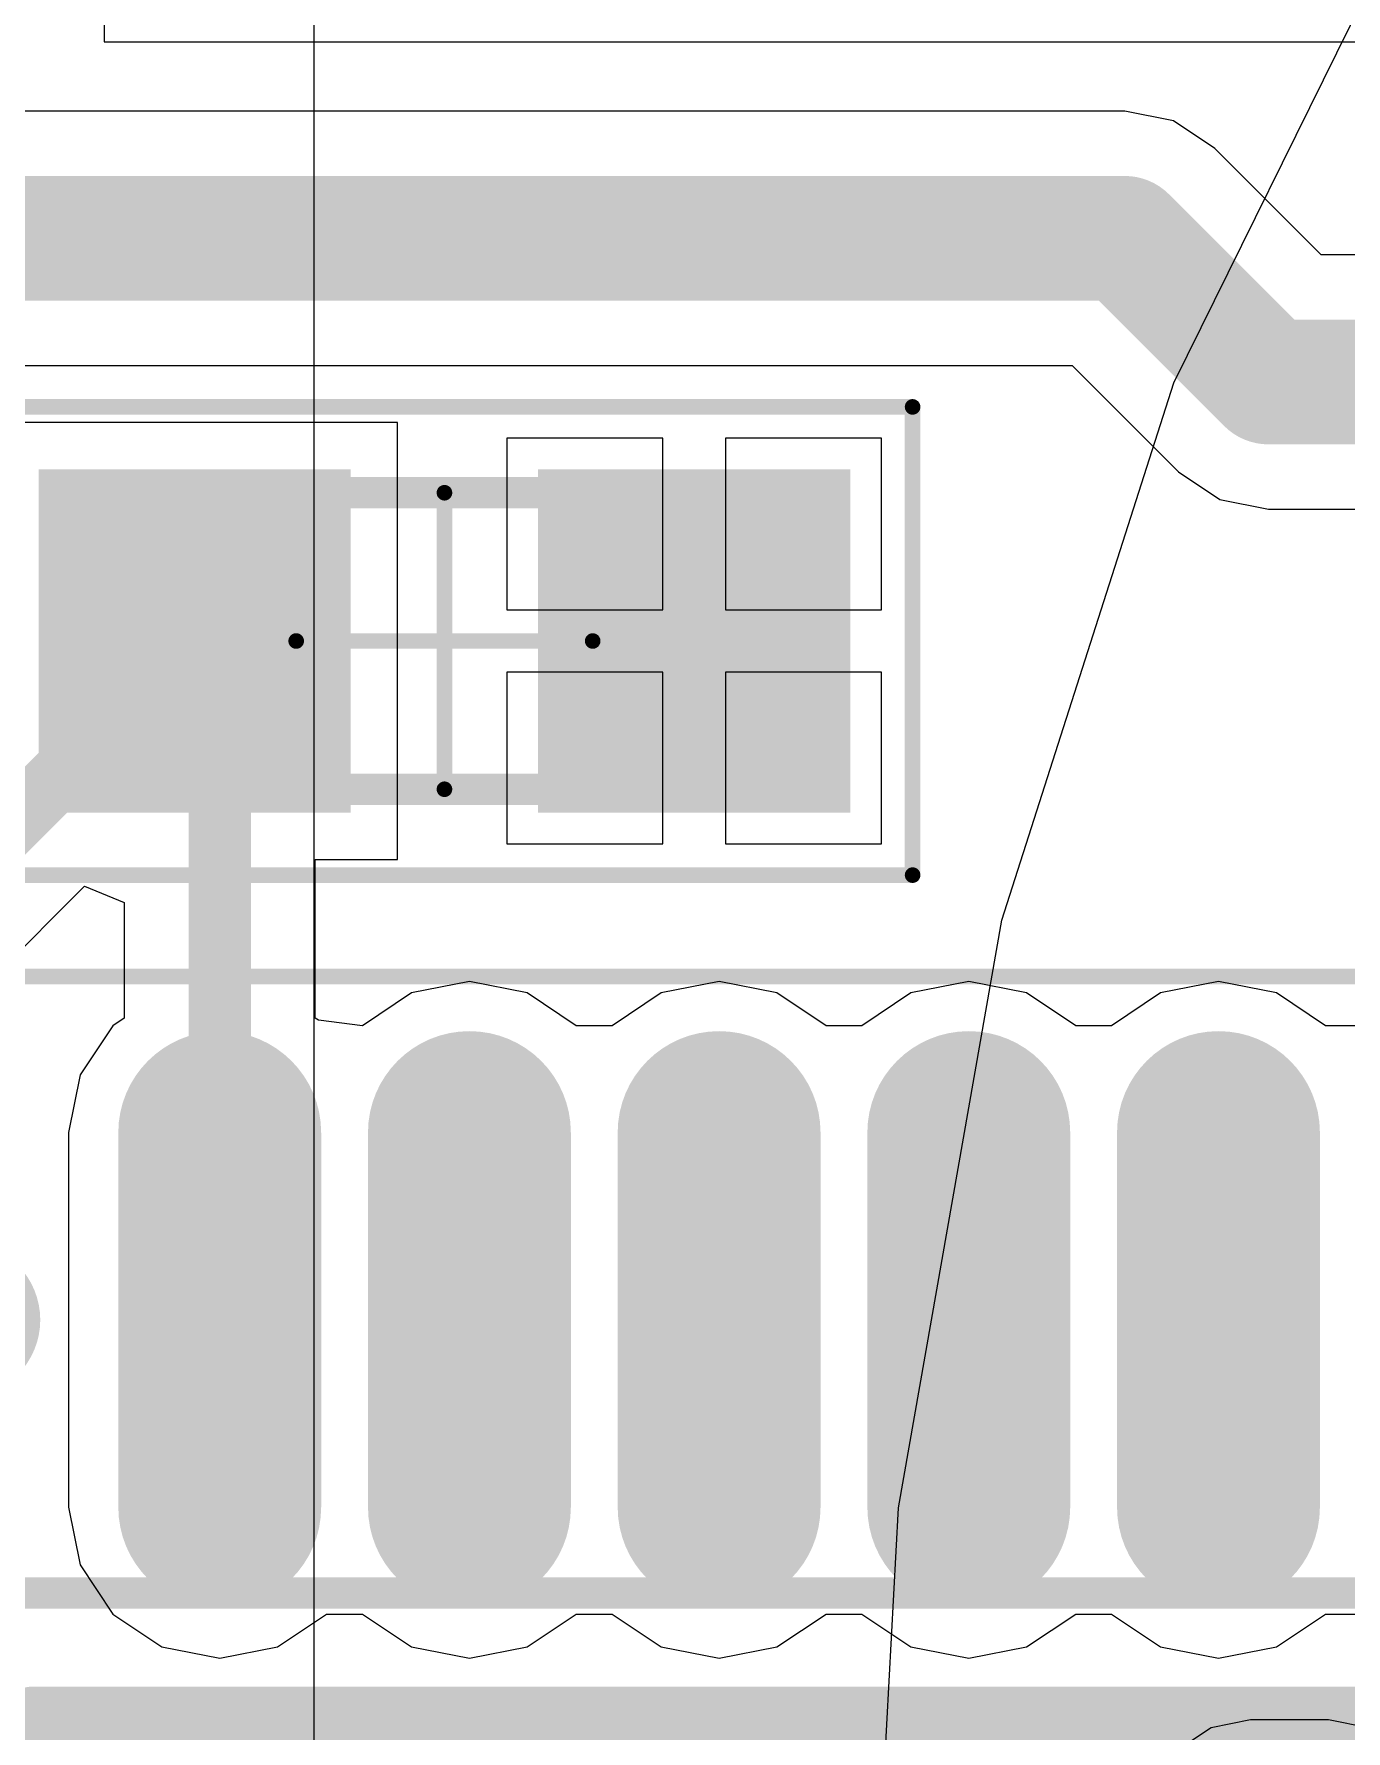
# Model space of a CAD drawing. Header units: inches. Extents: x -0.1 to 84.5, y -0.1 to 23.7.
# Drawn here: x 36.1 to 40.31, y 12.66 to 18.09 of the extents above; entities that cross this region are included whole.
import ezdxf

# ---------------------------------------------------------------- set-up
doc = ezdxf.new("R2010")
doc.units = ezdxf.units.IN
for name, color, linetype in [('Bottom 3D Body', 56, 'Continuous'), ('Bottom Courtyard', 56, 'Continuous'), ('Bottom Layer', 5, 'Continuous'), ('Bottom Overlay', 54, 'Continuous'), ('Bottom Paste', 16, 'Continuous'), ('Bottom Solder', 6, 'Continuous'), ('Top Layer', 1, 'Continuous'), ('Top Overlay', 2, 'Continuous')]:
    doc.layers.add(name, color=color, linetype=linetype)

# ---------------------------------------------------------------- blocks, each defined once
blk = doc.blocks.new('CAPC0603_1608_55_N_B_76')
at = {"layer": 'Bottom Layer'}
for points in [[(-0.35, 0.5), (-0.35, -0.5), (-1.25, -0.5), (-1.25, 0.5)], [(1.25, 0.5), (1.25, -0.5), (0.35, -0.5), (0.35, 0.5)]]:
    blk.add_hatch(color=5, dxfattribs=at).paths.add_polyline_path(points)
at = {"layer": 'Bottom Paste'}
for points in [[(-0.35, 0.5), (-0.35, -0.5), (-1.25, -0.5), (-1.25, 0.5)], [(1.25, 0.5), (1.25, -0.5), (0.35, -0.5), (0.35, 0.5)]]:
    blk.add_hatch(color=16, dxfattribs=at).paths.add_polyline_path(points)
at = {"layer": 'Bottom Solder'}
for points in [[(-0.3, 0.55), (-0.3, -0.55), (-1.3, -0.55), (-1.3, 0.55)], [(1.3, 0.55), (1.3, -0.55), (0.3, -0.55), (0.3, 0.55)]]:
    blk.add_hatch(color=6, dxfattribs=at).paths.add_polyline_path(points)
at = {"layer": 'Bottom 3D Body'}
for points in [[(-0.875, 0.475, 0.1, 0.1, 0), (-0.875, -0.475, 0.1, 0.1, 0)], [(0.875, 0.475, 0.1, 0.1, 0), (-0.875, 0.475, 0.1, 0.1, 0)], [(0.875, 0.475, 0.1, 0.1, 0), (0.875, -0.475, 0.1, 0.1, 0)], [(0.875, -0.475, 0.1, 0.1, 0), (-0.875, -0.475, 0.1, 0.1, 0)]]:
    blk.add_lwpolyline(points, format="xyseb", dxfattribs=at)
for points in [[(-0.9, 0.475, 0.05, 0.05, 1), (-0.85, 0.475, 0.05, 0.05, 1)], [(-0.9, 0.475, 0.05, 0.05, 1), (-0.85, 0.475, 0.05, 0.05, 1)], [(0.85, 0.475, 0.05, 0.05, 1), (0.9, 0.475, 0.05, 0.05, 1)], [(0.85, 0.475, 0.05, 0.05, 1), (0.9, 0.475, 0.05, 0.05, 1)], [(-0.9, -0.475, 0.05, 0.05, 1), (-0.85, -0.475, 0.05, 0.05, 1)], [(-0.9, -0.475, 0.05, 0.05, 1), (-0.85, -0.475, 0.05, 0.05, 1)], [(0.85, -0.475, 0.05, 0.05, 1), (0.9, -0.475, 0.05, 0.05, 1)], [(0.85, -0.475, 0.05, 0.05, 1), (0.9, -0.475, 0.05, 0.05, 1)]]:
    blk.add_lwpolyline(points, format="xyseb", close=True, dxfattribs=at)
at = {"layer": 'Bottom Courtyard'}
for points in [[(-1.5, 0.75, 0.05, 0.05, 0), (-1.5, -0.75, 0.05, 0.05, 0)], [(1.5, 0.75, 0.05, 0.05, 0), (-1.5, 0.75, 0.05, 0.05, 0)], [(1.5, 0.75, 0.05, 0.05, 0), (1.5, -0.75, 0.05, 0.05, 0)], [(0, 0.475, 0.05, 0.05, 0), (0, -0.475, 0.05, 0.05, 0)], [(0.475, 0, 0.05, 0.05, 0), (-0.475, 0, 0.05, 0.05, 0)], [(1.5, -0.75, 0.05, 0.05, 0), (-1.5, -0.75, 0.05, 0.05, 0)]]:
    blk.add_lwpolyline(points, format="xyseb", dxfattribs=at)
for points in [[(-1.5125, 0.75, 0.025, 0.025, 1), (-1.4875, 0.75, 0.025, 0.025, 1)], [(-1.5125, 0.75, 0.025, 0.025, 1), (-1.4875, 0.75, 0.025, 0.025, 1)], [(1.4875, 0.75, 0.025, 0.025, 1), (1.5125, 0.75, 0.025, 0.025, 1)], [(1.4875, 0.75, 0.025, 0.025, 1), (1.5125, 0.75, 0.025, 0.025, 1)], [(-0.0125, 0.475, 0.025, 0.025, 1), (0.0125, 0.475, 0.025, 0.025, 1)], [(-0.4875, 0, 0.025, 0.025, 1), (-0.4625, 0, 0.025, 0.025, 1)], [(0.4625, 0, 0.025, 0.025, 1), (0.4875, 0, 0.025, 0.025, 1)], [(-0.0125, -0.475, 0.025, 0.025, 1), (0.0125, -0.475, 0.025, 0.025, 1)], [(-1.5125, -0.75, 0.025, 0.025, 1), (-1.4875, -0.75, 0.025, 0.025, 1)], [(-1.5125, -0.75, 0.025, 0.025, 1), (-1.4875, -0.75, 0.025, 0.025, 1)], [(1.4875, -0.75, 0.025, 0.025, 1), (1.5125, -0.75, 0.025, 0.025, 1)], [(1.4875, -0.75, 0.025, 0.025, 1), (1.5125, -0.75, 0.025, 0.025, 1)]]:
    blk.add_lwpolyline(points, format="xyseb", close=True, dxfattribs=at)
blk = doc.blocks.new('TQFP80P1200X1200X120_44N_B_99')
at = {"layer": 'Bottom Layer'}
h = blk.add_hatch(color=5, dxfattribs=at)
edge = h.paths.add_edge_path()
edge.add_arc((-6.475, -0.8), 0.275, 90, 270)
edge.add_line((-6.475, -1.075), (-5.275, -1.075))
edge.add_arc((-5.275, -0.8), 0.275, 270, 450)
edge.add_line((-5.275, -0.525), (-6.475, -0.525))
h = blk.add_hatch(color=5, dxfattribs=at)
edge = h.paths.add_edge_path()
edge.add_arc((-6.475, -1.6), 0.275, 90, 270)
edge.add_line((-6.475, -1.875), (-5.275, -1.875))
edge.add_arc((-5.275, -1.6), 0.275, 270, 450)
edge.add_line((-5.275, -1.325), (-6.475, -1.325))
h = blk.add_hatch(color=5, dxfattribs=at)
edge = h.paths.add_edge_path()
edge.add_arc((-6.475, -2.4), 0.275, 90, 270)
edge.add_line((-6.475, -2.675), (-5.275, -2.675))
edge.add_arc((-5.275, -2.4), 0.275, 270, 450)
edge.add_line((-5.275, -2.125), (-6.475, -2.125))
h = blk.add_hatch(color=5, dxfattribs=at)
edge = h.paths.add_edge_path()
edge.add_arc((-6.475, -3.2), 0.275, 90, 270)
edge.add_line((-6.475, -3.475), (-5.275, -3.475))
edge.add_arc((-5.275, -3.2), 0.275, 270, 450)
edge.add_line((-5.275, -2.925), (-6.475, -2.925))
h = blk.add_hatch(color=5, dxfattribs=at)
edge = h.paths.add_edge_path()
edge.add_arc((-6.475, -4), 0.275, 90, 270)
edge.add_line((-6.475, -4.275), (-5.275, -4.275))
edge.add_arc((-5.275, -4), 0.275, 270, 450)
edge.add_line((-5.275, -3.725), (-6.475, -3.725))
at = {"layer": 'Bottom Paste'}
h = blk.add_hatch(color=16, dxfattribs=at)
edge = h.paths.add_edge_path()
edge.add_arc((-6.475, -0.8), 0.275, 90, 270)
edge.add_line((-6.475, -1.075), (-5.275, -1.075))
edge.add_arc((-5.275, -0.8), 0.275, 270, 450)
edge.add_line((-5.275, -0.525), (-6.475, -0.525))
h = blk.add_hatch(color=16, dxfattribs=at)
edge = h.paths.add_edge_path()
edge.add_arc((-6.475, -1.6), 0.275, 90, 270)
edge.add_line((-6.475, -1.875), (-5.275, -1.875))
edge.add_arc((-5.275, -1.6), 0.275, 270, 450)
edge.add_line((-5.275, -1.325), (-6.475, -1.325))
h = blk.add_hatch(color=16, dxfattribs=at)
edge = h.paths.add_edge_path()
edge.add_arc((-6.475, -2.4), 0.275, 90, 270)
edge.add_line((-6.475, -2.675), (-5.275, -2.675))
edge.add_arc((-5.275, -2.4), 0.275, 270, 450)
edge.add_line((-5.275, -2.125), (-6.475, -2.125))
h = blk.add_hatch(color=16, dxfattribs=at)
edge = h.paths.add_edge_path()
edge.add_arc((-6.475, -3.2), 0.275, 90, 270)
edge.add_line((-6.475, -3.475), (-5.275, -3.475))
edge.add_arc((-5.275, -3.2), 0.275, 270, 450)
edge.add_line((-5.275, -2.925), (-6.475, -2.925))
h = blk.add_hatch(color=16, dxfattribs=at)
edge = h.paths.add_edge_path()
edge.add_arc((-6.475, -4), 0.275, 90, 270)
edge.add_line((-6.475, -4.275), (-5.275, -4.275))
edge.add_arc((-5.275, -4), 0.275, 270, 450)
edge.add_line((-5.275, -3.725), (-6.475, -3.725))
at = {"layer": 'Bottom Solder'}
h = blk.add_hatch(color=6, dxfattribs=at)
edge = h.paths.add_edge_path()
edge.add_arc((-6.475, -0.8), 0.325, 90, 270)
edge.add_line((-6.475, -1.125), (-5.275, -1.125))
edge.add_arc((-5.275, -0.8), 0.325, 270, 450)
edge.add_line((-5.275, -0.475), (-6.475, -0.475))
h = blk.add_hatch(color=6, dxfattribs=at)
edge = h.paths.add_edge_path()
edge.add_arc((-6.475, -1.6), 0.325, 90, 270)
edge.add_line((-6.475, -1.925), (-5.275, -1.925))
edge.add_arc((-5.275, -1.6), 0.325, 270, 450)
edge.add_line((-5.275, -1.275), (-6.475, -1.275))
h = blk.add_hatch(color=6, dxfattribs=at)
edge = h.paths.add_edge_path()
edge.add_arc((-6.475, -2.4), 0.325, 90, 270)
edge.add_line((-6.475, -2.725), (-5.275, -2.725))
edge.add_arc((-5.275, -2.4), 0.325, 270, 450)
edge.add_line((-5.275, -2.075), (-6.475, -2.075))
h = blk.add_hatch(color=6, dxfattribs=at)
edge = h.paths.add_edge_path()
edge.add_arc((-6.475, -3.2), 0.325, 90, 270)
edge.add_line((-6.475, -3.525), (-5.275, -3.525))
edge.add_arc((-5.275, -3.2), 0.325, 270, 450)
edge.add_line((-5.275, -2.875), (-6.475, -2.875))
h = blk.add_hatch(color=6, dxfattribs=at)
edge = h.paths.add_edge_path()
edge.add_arc((-6.475, -4), 0.325, 90, 270)
edge.add_line((-6.475, -4.325), (-5.275, -4.325))
edge.add_arc((-5.275, -4), 0.325, 270, 450)
edge.add_line((-5.275, -3.675), (-6.475, -3.675))
at = {"layer": 'Bottom 3D Body'}
blk.add_lwpolyline([(-5, -5, 0.1, 0.1, 0), (-5, 5, 0.1, 0.1, 0)], format="xyseb", dxfattribs=at)
for points in [[(-3.6, -4.1, 0.1, 0.1, 1), (-4.6, -4.1, 0.1, 0.1, 1)], [(-4.625, -4.1, 0.05, 0.05, 1), (-4.575, -4.1, 0.05, 0.05, 1)]]:
    blk.add_lwpolyline(points, format="xyseb", close=True, dxfattribs=at)
at = {"layer": 'Bottom Courtyard'}
blk.add_lwpolyline([(-6.975, -6.975, 0.05, 0.05, 0), (-6.975, 6.975, 0.05, 0.05, 0)], format="xyseb", dxfattribs=at)
at = {"layer": 'Bottom Overlay'}
for points in [[(-4.6, -4.6, 0.2, 0.2, 0), (-4.6, 4.6, 0.2, 0.2, 0)], [(4.6, -4.6, 0.2, 0.2, 0), (-4.6, -4.6, 0.2, 0.2, 0)]]:
    blk.add_lwpolyline(points, format="xyseb", dxfattribs=at)
for points in [[(-4.65, -4.6, 0.1, 0.1, 1), (-4.55, -4.6, 0.1, 0.1, 1)], [(-4.65, -4.6, 0.1, 0.1, 1), (-4.55, -4.6, 0.1, 0.1, 1)], [(-5.75, -4.825, 0.25, 0.25, 1), (-6, -4.825, 0.25, 0.25, 1)]]:
    blk.add_lwpolyline(points, format="xyseb", close=True, dxfattribs=at)

msp = doc.modelspace()

# ---------------------------------------------------------------- linework, layer by layer
at = {"layer": 'Bottom Layer'}
for p, q in [((36.33, 20.62), (36.33, 18.07)), ((36.33, 18.07), (40.7666, 18.07)), ((39.6, 17.8478), (35, 17.8478)), ((39.7561, 17.8168), (39.6, 17.8478)), ((39.6, 17.8478), (39.6, 17.8478)), ((39.8884, 17.7284), (39.7561, 17.8168)), ((40.2289, 17.3878), (39.8884, 17.7284)), ((40.7193, 17.3878), (40.2289, 17.3878)), ((35, 17.0322), (39.4311, 17.0322)), ((39.4311, 17.0322), (39.7716, 16.6916)), ((37.27, 16.85), (35.97, 16.85)), ((37.27, 15.45), (37.27, 16.85)), ((38.12, 16.8), (37.62, 16.8)), ((37.62, 16.8), (37.62, 16.25)), ((38.12, 16.25), (38.12, 16.8)), ((38.82, 16.8), (38.32, 16.8)), ((38.32, 16.8), (38.32, 16.25)), ((38.82, 16.25), (38.82, 16.8)), ((39.7716, 16.6916), (39.7716, 16.6916)), ((39.7716, 16.6916), (39.9039, 16.6032)), ((39.9039, 16.6032), (40.06, 16.5722)), ((40.06, 16.5722), (41.2, 16.5722)), ((37.62, 16.25), (38.12, 16.25)), ((38.32, 16.25), (38.82, 16.25)), ((38.12, 16.05), (37.62, 16.05)), ((37.62, 16.05), (37.62, 15.5)), ((38.12, 15.5), (38.12, 16.05)), ((38.82, 16.05), (38.32, 16.05)), ((38.32, 16.05), (38.32, 15.5)), ((38.82, 15.5), (38.82, 16.05)), ((37.62, 15.5), (38.12, 15.5)), ((38.32, 15.5), (38.82, 15.5)), ((37.0059, 14.9419), (37.0059, 15.45)), ((37.0059, 15.45), (37.27, 15.45)), ((35.6863, 14.7837), (36.2671, 15.3645)), ((36.2671, 15.3645), (36.3941, 15.3119)), ((36.3941, 15.3119), (36.3941, 14.9419)), ((37.3147, 15.0225), (37.1576, 14.9175)), ((37.5, 15.0593), (37.3147, 15.0225)), ((37.6854, 15.0225), (37.5, 15.0593)), ((37.8425, 14.9175), (37.6854, 15.0225)), ((38.1147, 15.0225), (37.9576, 14.9175)), ((38.3, 15.0593), (38.1147, 15.0225)), ((38.4854, 15.0225), (38.3, 15.0593)), ((38.6425, 14.9175), (38.4854, 15.0225)), ((38.9147, 15.0225), (38.7576, 14.9175)), ((39.1, 15.0593), (38.9147, 15.0225)), ((39.2854, 15.0225), (39.1, 15.0593)), ((39.4425, 14.9175), (39.2854, 15.0225)), ((39.7147, 15.0225), (39.5576, 14.9175)), ((39.9, 15.0593), (39.7147, 15.0225)), ((40.0854, 15.0225), (39.9, 15.0593)), ((40.2425, 14.9175), (40.0854, 15.0225)), ((36.3575, 14.9175), (36.2525, 14.7604)), ((36.3941, 14.9419), (36.3575, 14.9175)), ((37.0164, 14.9349), (37.0059, 14.9419)), ((37.1576, 14.9175), (37.0164, 14.9349)), ((37.9576, 14.9175), (37.8425, 14.9175)), ((38.7576, 14.9175), (38.6425, 14.9175)), ((39.5576, 14.9175), (39.4425, 14.9175)), ((40.3576, 14.9175), (40.2425, 14.9175)), ((36.2525, 14.7604), (36.2157, 14.575)), ((36.2157, 14.575), (36.2157, 13.375)), ((36.2157, 13.375), (36.2525, 13.1897)), ((36.2525, 13.1897), (36.3575, 13.0326)), ((36.3575, 13.0326), (36.5146, 12.9276)), ((36.8853, 12.9276), (37.0424, 13.0326)), ((37.0424, 13.0326), (37.1576, 13.0326)), ((37.1576, 13.0326), (37.3147, 12.9276)), ((37.6854, 12.9276), (37.8425, 13.0326)), ((37.8425, 13.0326), (37.9576, 13.0326)), ((37.9576, 13.0326), (38.1147, 12.9276)), ((38.4854, 12.9276), (38.6425, 13.0326)), ((38.6425, 13.0326), (38.7576, 13.0326)), ((38.7576, 13.0326), (38.9147, 12.9276)), ((39.2854, 12.9276), (39.4425, 13.0326)), ((39.4425, 13.0326), (39.5576, 13.0326)), ((39.5576, 13.0326), (39.7147, 12.9276)), ((40.0854, 12.9276), (40.2425, 13.0326)), ((40.2425, 13.0326), (40.3576, 13.0326)), ((36.5146, 12.9276), (36.7, 12.8907)), ((36.7, 12.8907), (36.8853, 12.9276)), ((37.3147, 12.9276), (37.5, 12.8907)), ((37.5, 12.8907), (37.6854, 12.9276)), ((38.1147, 12.9276), (38.3, 12.8907)), ((38.3, 12.8907), (38.4854, 12.9276)), ((38.9147, 12.9276), (39.1, 12.8907)), ((39.1, 12.8907), (39.2854, 12.9276)), ((39.7147, 12.9276), (39.9, 12.8907)), ((39.9, 12.8907), (40.0854, 12.9276))]:
    msp.add_line(p, q, dxfattribs=at)
for points in [[(34.36, 17.44, 0.4, 0.4, 0), (39.6, 17.44, 0.4, 0.4, 0)], [(39.6, 17.44, 0.4, 0.4, 0), (40.06, 16.98, 0.4, 0.4, 0)], [(40.06, 16.98, 0.4, 0.4, 0), (42.47, 16.98, 0.4, 0.4, 0)], [(36.62, 16.1, 0.2, 0.2, 0), (36.62, 16.15, 0.2, 0.2, 0)], [(36.62, 16.15, 0.2, 0.2, 0), (36.7, 16.07, 0.2, 0.2, 0)], [(36.27, 15.75, 0.2, 0.2, 0), (36.62, 16.1, 0.2, 0.2, 0)], [(36.7, 13.975, 0.2, 0.2, 0), (36.7, 16.07, 0.2, 0.2, 0)], [(35.47, 15, 0.2, 0.2, 0), (36.22, 15.75, 0.2, 0.2, 0)], [(36.22, 15.75, 0.2, 0.2, 0), (36.27, 15.75, 0.2, 0.2, 0)]]:
    msp.add_lwpolyline(points, format="xyseb", dxfattribs=at)
for points in [[(39.5, 17.44, 0.2, 0.2, 1), (39.7, 17.44, 0.2, 0.2, 1)], [(39.5, 17.44, 0.2, 0.2, 1), (39.7, 17.44, 0.2, 0.2, 1)], [(39.96, 16.98, 0.2, 0.2, 1), (40.16, 16.98, 0.2, 0.2, 1)], [(39.96, 16.98, 0.2, 0.2, 1), (40.16, 16.98, 0.2, 0.2, 1)], [(36.57, 16.15, 0.1, 0.1, 1), (36.67, 16.15, 0.1, 0.1, 1)], [(36.57, 16.15, 0.1, 0.1, 1), (36.67, 16.15, 0.1, 0.1, 1)], [(36.57, 16.1, 0.1, 0.1, 1), (36.67, 16.1, 0.1, 0.1, 1)], [(36.57, 16.1, 0.1, 0.1, 1), (36.67, 16.1, 0.1, 0.1, 1)], [(36.65, 16.07, 0.1, 0.1, 1), (36.75, 16.07, 0.1, 0.1, 1)], [(36.65, 16.07, 0.1, 0.1, 1), (36.75, 16.07, 0.1, 0.1, 1)], [(36.17, 15.75, 0.1, 0.1, 1), (36.27, 15.75, 0.1, 0.1, 1)], [(36.17, 15.75, 0.1, 0.1, 1), (36.27, 15.75, 0.1, 0.1, 1)], [(36.22, 15.75, 0.1, 0.1, 1), (36.32, 15.75, 0.1, 0.1, 1)], [(36.22, 15.75, 0.1, 0.1, 1), (36.32, 15.75, 0.1, 0.1, 1)], [(36.65, 13.975, 0.1, 0.1, 1), (36.75, 13.975, 0.1, 0.1, 1)]]:
    msp.add_lwpolyline(points, format="xyseb", close=True, dxfattribs=at)
at = {"layer": 'Top Layer'}
for p, q in [((40.003, 12.6934), (39.8762, 12.6681)), ((40.253, 12.6934), (40.003, 12.6934)), ((40.3798, 12.6681), (40.253, 12.6934)), ((39.8762, 12.6681), (39.7687, 12.5963))]:
    msp.add_line(p, q, dxfattribs=at)
at = {"layer": 'Top Overlay'}
for p, q in [((37.0013, 22.0745), (37.0013, 1.5)), ((39.7566, 16.9772), (40.5276, 18.5381)), ((39.2056, 15.2553), (39.7566, 16.9772)), ((38.8748, 13.3728), (39.2056, 15.2553)), ((38.7645, 11.3301), (38.8748, 13.3728))]:
    msp.add_line(p, q, dxfattribs=at)

# ---------------------------------------------------------------- block references
for name, p, rotation in [('CAPC0603_1608_55_N_B_76', (37.42, 16.15), 180), ('TQFP80P1200X1200X120_44N_B_99', (40.7, 8.1), 270)]:
    msp.add_blockref(name, p, dxfattribs=dict(rotation=rotation))

doc.saveas('drawing.dxf')
